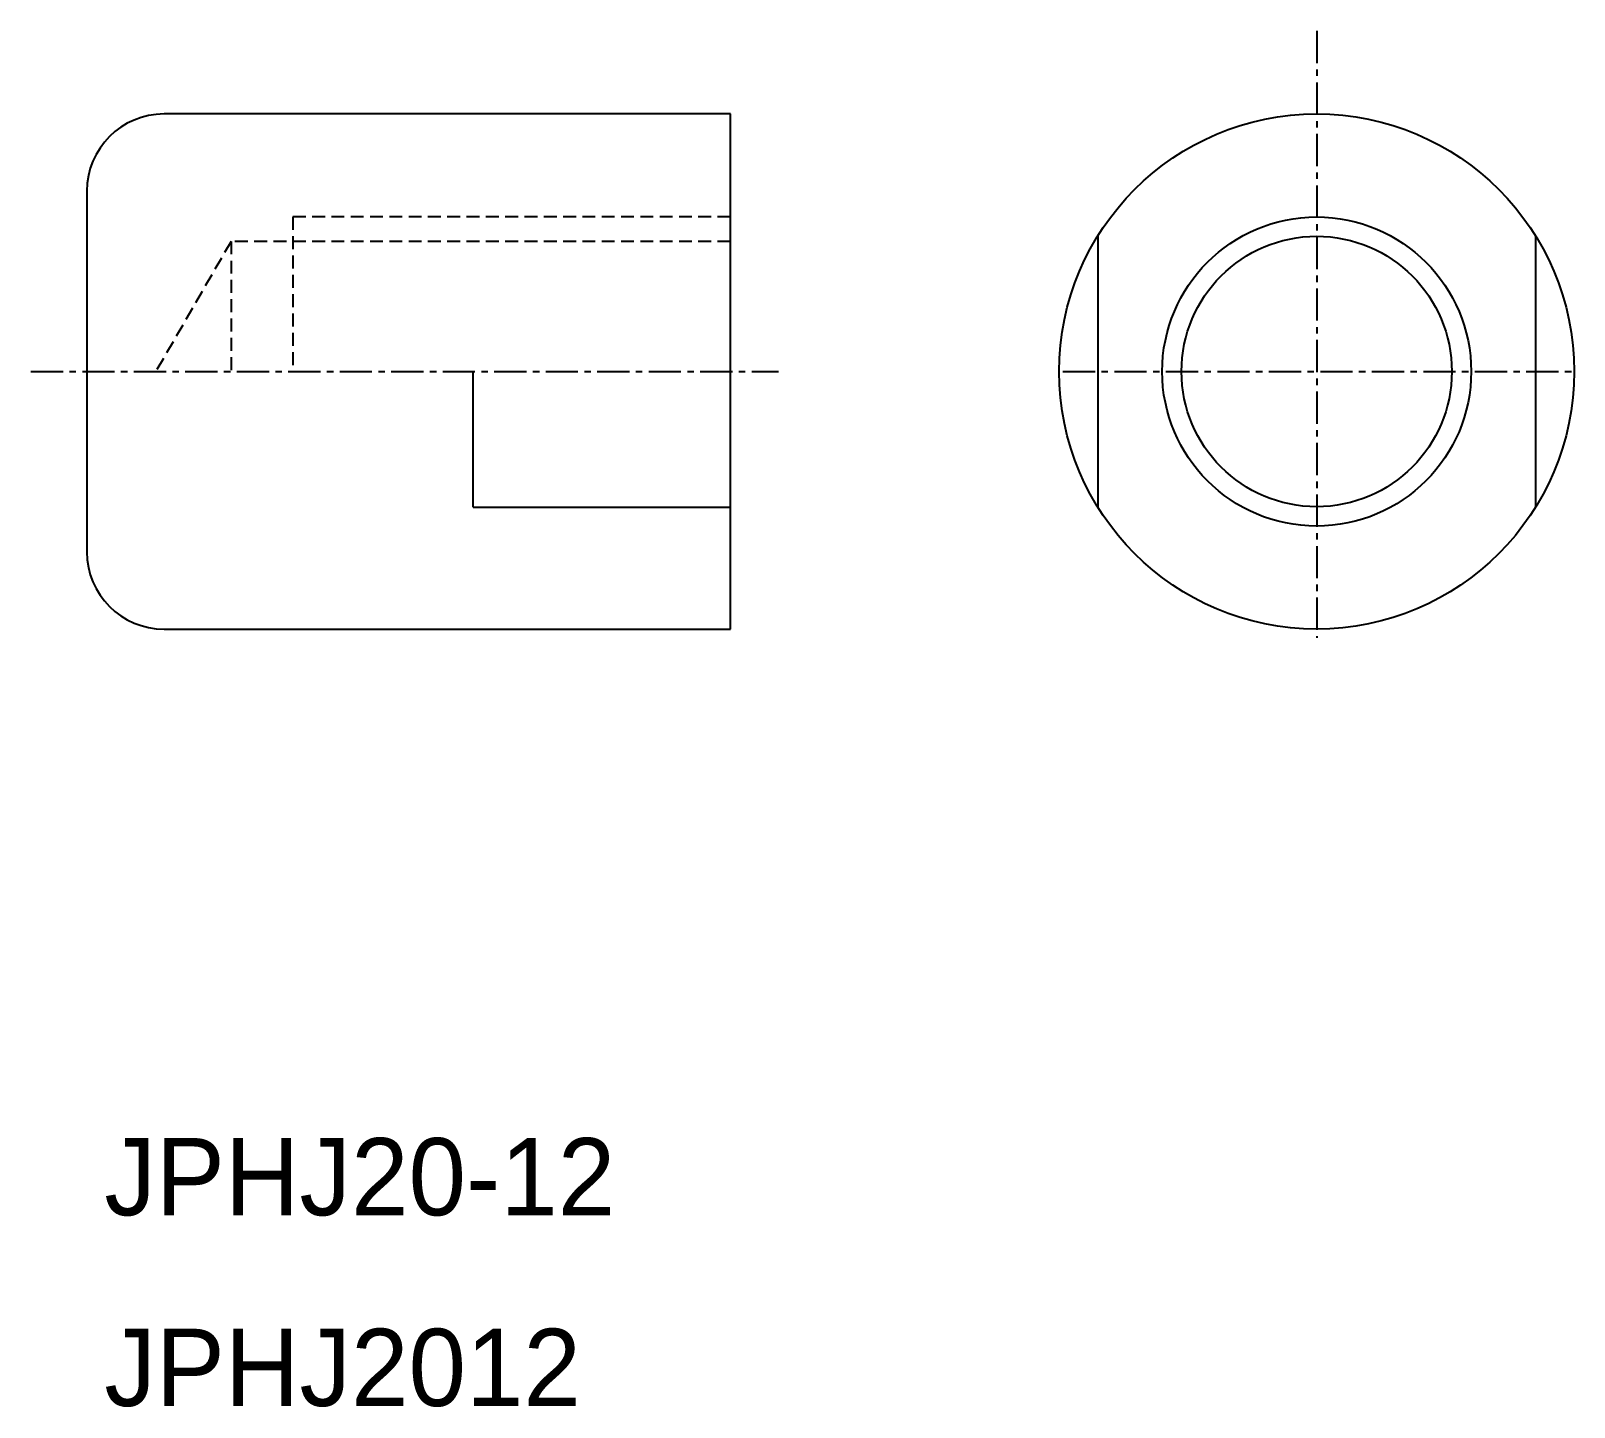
# Model space of a CAD drawing. Extents: x 109.8 to 169.8, y 40.8 to 94.2.
import ezdxf

# ---------------------------------------------------------------- set-up
doc = ezdxf.new("R2010")
doc.units = 0
doc.linetypes.add('CENTER', pattern=[2, 1.25, -0.25, 0.25, -0.25])
doc.linetypes.add('DASHED', pattern=[0.75, 0.5, -0.25])
doc.layers.get('0').update_dxf_attribs({"linetype": 'CONTINUOUS'})
doc.layers.add('CENTER', color=1, linetype='CENTER')

msp = doc.modelspace()

# ---------------------------------------------------------------- linework, layer by layer
at = {"color": 7, "linetype": 'CONTINUOUS'}
for p, q in [((136.993, 90.963), (114.993, 90.963)), ((136.993, 70.963), (136.993, 90.963)), ((111.993, 87.963), (111.993, 73.963)), ((151.261, 86.231), (151.261, 75.695)), ((168.261, 86.231), (168.261, 75.695)), ((126.993, 75.695), (126.993, 80.963)), ((126.993, 75.695), (136.993, 75.695)), ((114.993, 70.963), (136.993, 70.963))]:
    msp.add_line(p, q, dxfattribs=at)
at = {"color": 3, "linetype": 'DASHED'}
for p, q in [((136.993, 86.963), (119.993, 86.963)), ((119.993, 86.963), (119.993, 80.963)), ((117.593, 86.016), (114.675, 80.963)), ((136.993, 86.016), (117.593, 86.016)), ((117.593, 86.016), (117.593, 80.963))]:
    msp.add_line(p, q, dxfattribs=at)
at = {"color": 7, "linetype": 'CONTINUOUS'}
for radius in [10, 5.25]:
    msp.add_circle((159.761, 80.963), radius, dxfattribs=at)
at = {"color": 3, "linetype": 'CONTINUOUS'}
msp.add_circle((159.761, 80.963), 6, dxfattribs=at)
at = {"color": 7, "linetype": 'CONTINUOUS'}
for centre, start, end in [((114.993, 87.963), 90, 180), ((114.993, 73.963), 180, 270)]:
    msp.add_arc(centre, 3, start, end, dxfattribs=at)
at = {"layer": 'CENTER', "color": 1, "linetype": 'CENTER'}
for p, q in [((159.761, 94.188), (159.761, 70.625)), ((109.818, 80.963), (138.86, 80.963)), ((149.904, 80.963), (169.712, 80.963))]:
    msp.add_line(p, q, dxfattribs=at)

# ---------------------------------------------------------------- texts
at = {"color": 7, "linetype": 'CONTINUOUS'}
for s, p in [('JPHJ20-12', (112.673, 48.203)), ('JPHJ2012', (112.673, 40.799))]:
    msp.add_text(s, height=3, dxfattribs=at).set_placement(p)

doc.saveas('drawing.dxf')
